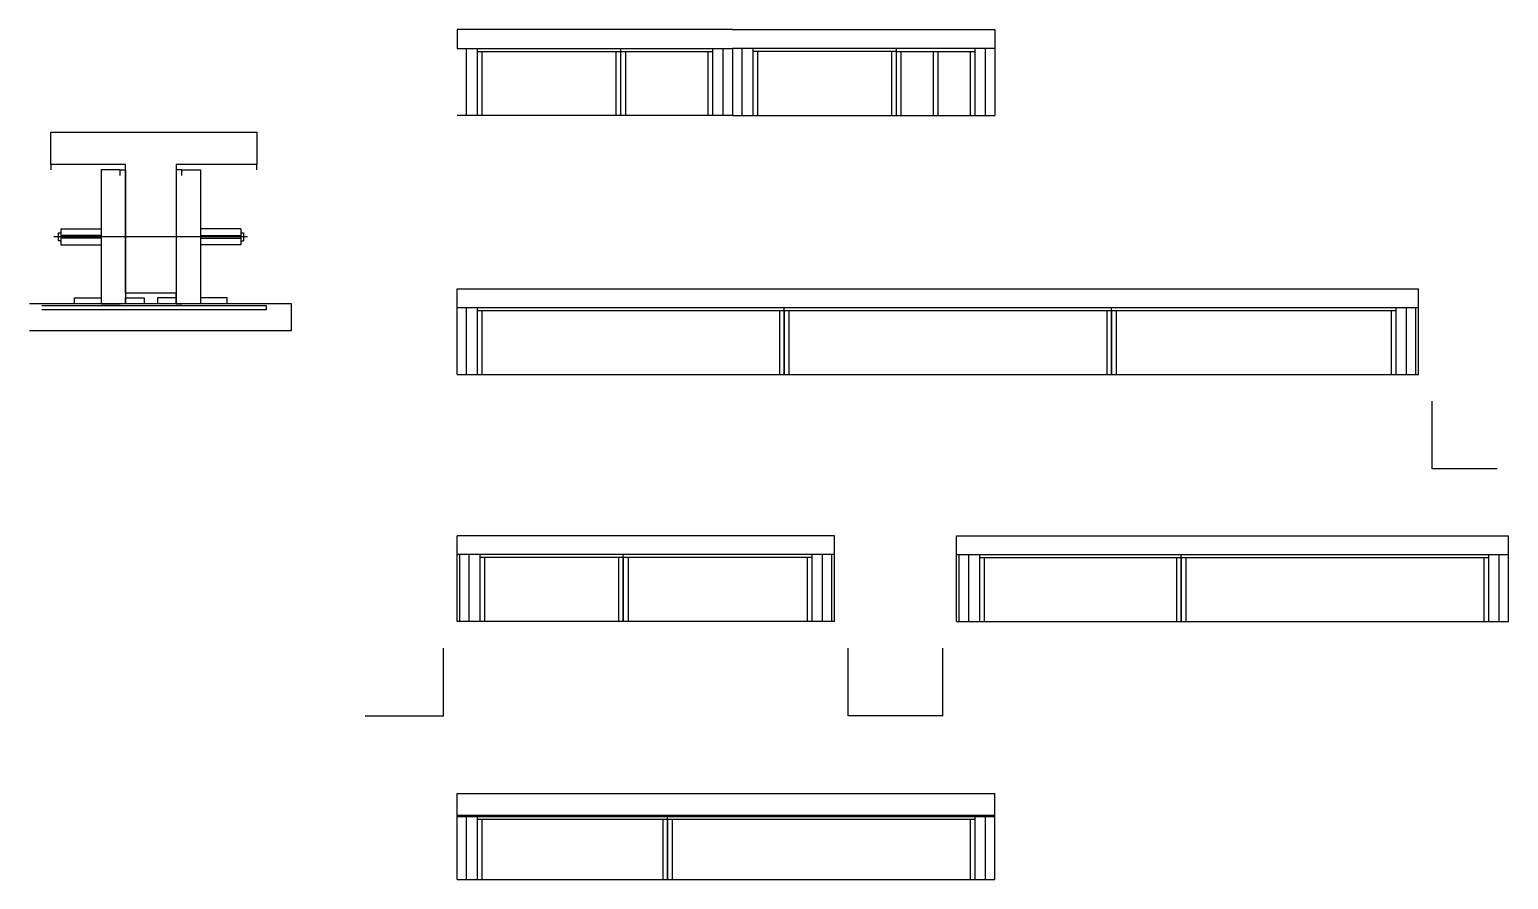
# Model space of a CAD drawing. Header units: metres. Extents: x 7653 to 8756, y 9739 to 10372.
import ezdxf

# ---------------------------------------------------------------- set-up
doc = ezdxf.new("R2010")
doc.units = ezdxf.units.M
for name, color, linetype in [('barrote', 7, 'Continuous'), ('CONCRETO', 7, 'Continuous'), ('COTA', 7, 'Continuous'), ('Madeira', 7, 'Continuous'), ('NOMENCLATURA', 7, 'Continuous'), ('Painéis', 7, 'Continuous'), ('SARR_2.2x7', 7, 'Continuous'), ('SARR_3.5x7', 7, 'Continuous'), ('SCO-___-LAJ', 7, 'Continuous'), ('TENSOR', 7, 'Continuous')]:
    doc.layers.add(name, color=color, linetype=linetype)

msp = doc.modelspace()

# ---------------------------------------------------------------- linework, layer by layer
at = {"color": 7, "lineweight": 25}
for p, q in [((7676.3, 10223.8), (7676.3, 10211.8)), ((7676.3, 10223.8), (7706.3, 10223.8)), ((7810.3, 10223.8), (7780.3, 10223.8)), ((7810.3, 10223.8), (7810.3, 10211.8)), ((7674.3, 10220.8), (7674.3, 10214.8)), ((7674.3, 10220.8), (7676.3, 10220.8)), ((7676.3, 10214.8), (7674.3, 10214.8)), ((7706.3, 10218.8), (7676.3, 10218.8)), ((7706.3, 10216.8), (7676.3, 10216.8)), ((7676.3, 10211.8), (7706.3, 10211.8)), ((7780.3, 10218.8), (7810.3, 10218.8)), ((7780.3, 10216.8), (7810.3, 10216.8)), ((7810.3, 10211.8), (7780.3, 10211.8)), ((7810.3, 10220.8), (7812.3, 10220.8)), ((7810.3, 10214.8), (7812.3, 10214.8)), ((7812.3, 10220.8), (7812.3, 10214.8))]:
    msp.add_line(p, q, dxfattribs=at)
at = {"layer": 'barrote', "color": 7, "lineweight": 25}
msp.add_lwpolyline([(7652.9, 10147.8), (7848.1, 10147.8), (7848.1, 10167.8), (7652.9, 10167.8)], dxfattribs=at)
at = {"layer": 'CONCRETO', "color": 7, "lineweight": 25}
msp.add_lwpolyline([(7668.7, 10271.8), (7668.7, 10295.8), (7822.3, 10295.8), (7822.3, 10271.8), (7762.3, 10271.8), (7762.3, 10175.8), (7724.3, 10175.8), (7724.3, 10271.8)], dxfattribs=at)
at = {"layer": 'COTA', "color": 7, "lineweight": 25}
for p, q in [((8177.1, 10372.3), (7971.6, 10372.3)), ((7971.6, 10372.3), (7971.6, 10358.3)), ((8177.1, 10372.3), (8372.6, 10372.3)), ((8372.6, 10372.3), (8372.6, 10358.3)), ((7971.6, 10179.1), (8688.6, 10179.1)), ((7971.6, 10165.1), (7971.6, 10179.1)), ((8688.6, 10165.1), (8688.6, 10179.1)), ((8253.1, 9994.9), (7971.6, 9994.9)), ((7971.6, 9980.9), (7971.6, 9994.9)), ((8253.1, 9980.9), (8253.1, 9994.9)), ((8344.1, 9994.9), (8755.6, 9994.9)), ((8344.1, 9980.9), (8344.1, 9994.9)), ((8755.6, 9980.9), (8755.6, 9994.9)), ((7971.6, 9802.6), (8372.6, 9802.6)), ((7971.6, 9786.6), (7971.6, 9802.6)), ((8372.6, 9786.6), (8372.6, 9802.6))]:
    msp.add_line(p, q, dxfattribs=at)
at = {"layer": 'Madeira', "color": 7, "lineweight": 25}
for points in [[(7720.3, 10263.4), (7720.3, 10267.8), (7706.3, 10267.8), (7706.3, 10263.4)], [(7720.3, 10267.8), (7706.3, 10267.8), (7706.3, 10167.8), (7720.3, 10167.8)], [(7766.3, 10263.4), (7766.3, 10267.8), (7780.3, 10267.8), (7780.3, 10263.4)], [(7766.3, 10267.8), (7780.3, 10267.8), (7780.3, 10167.8), (7766.3, 10167.8)], [(7686.3, 10167.8), (7686.3, 10172.2), (7706.3, 10172.2), (7706.3, 10167.8)], [(7724.3, 10167.8), (7724.3, 10172.2), (7738.3, 10172.2), (7738.3, 10167.8)], [(7762.3, 10167.8), (7762.3, 10172.2), (7748.3, 10172.2), (7748.3, 10167.8)], [(7800.3, 10167.8), (7800.3, 10172.2), (7780.3, 10172.2), (7780.3, 10167.8)]]:
    msp.add_lwpolyline(points, dxfattribs=at)
at = {"layer": 'NOMENCLATURA', "color": 7, "lineweight": 25}
for p, q in [((8698.8, 10044.8), (8698.8, 10095.1)), ((8747.2, 10044.8), (8698.8, 10044.8)), ((7961.4, 9860.6), (7961.4, 9910.9)), ((8263.3, 9860.6), (8263.3, 9910.9)), ((8333.9, 9860.6), (8333.9, 9910.9)), ((7903.2, 9860.6), (7961.4, 9860.6)), ((8333.9, 9860.6), (8263.3, 9860.6))]:
    msp.add_line(p, q, dxfattribs=at)
at = {"layer": 'Painéis', "color": 7, "lineweight": 25}
for p, q in [((8093.6, 10358.3), (8093.6, 10308.3)), ((8299.1, 10358.3), (8299.1, 10308.3)), ((8372.6, 10358.3), (8372.6, 10308.3)), ((7971.6, 10165.1), (8688.6, 10165.1)), ((7971.6, 10115.1), (7971.6, 10165.1)), ((8215.6, 10115.1), (8215.6, 10165.1)), ((8459.6, 10115.1), (8459.6, 10165.1)), ((8686.6, 10115.1), (8686.6, 10165.1)), ((8688.6, 10115.1), (8688.6, 10165.1)), ((7971.6, 10115.1), (8688.6, 10115.1)), ((8253.1, 9980.9), (7971.6, 9980.9)), ((7971.6, 9930.9), (7971.6, 9980.9)), ((7973.6, 9930.9), (7973.6, 9980.9)), ((8095.6, 9930.9), (8095.6, 9980.9)), ((8251.1, 9930.9), (8251.1, 9980.9)), ((8253.1, 9930.9), (8253.1, 9980.9)), ((8344.1, 9980.9), (8755.6, 9980.9)), ((8344.1, 9930.9), (8344.1, 9980.9)), ((8346.1, 9930.9), (8346.1, 9980.9)), ((8511.6, 9930.9), (8511.6, 9980.9)), ((8755.6, 9930.9), (8755.6, 9980.9)), ((8253.1, 9930.9), (7971.6, 9930.9)), ((8344.1, 9930.9), (8755.6, 9930.9)), ((7971.6, 9785.6), (8372.6, 9785.6)), ((7971.6, 9738.6), (7971.6, 9785.6)), ((8128.6, 9738.6), (8128.6, 9785.6)), ((8372.6, 9738.6), (8372.6, 9785.6)), ((7971.6, 9738.6), (8372.6, 9738.6))]:
    msp.add_line(p, q, dxfattribs=at)
for points in [[(7971.6, 10358.3), (8177.1, 10358.3), (8177.1, 10308.3), (7971.6, 10308.3)], [(8372.6, 10358.3), (8177.1, 10358.3), (8177.1, 10308.3), (8372.6, 10308.3)], [(7724.3, 10267.8), (7724.3, 10271.8), (7668.7, 10271.8), (7668.7, 10267.8)], [(7720.3, 10267.8), (7724.3, 10267.8), (7724.3, 10167.8), (7720.3, 10167.8)], [(7822.3, 10267.8), (7822.3, 10271.8), (7762.3, 10271.8), (7762.3, 10267.8)], [(7766.3, 10267.8), (7762.3, 10267.8), (7762.3, 10167.8), (7766.3, 10167.8)], [(7762.3, 10172.2), (7762.3, 10175.8), (7724.3, 10175.8), (7724.3, 10172.2)]]:
    msp.add_lwpolyline(points, dxfattribs=at)
at = {"layer": 'SARR_2.2x7', "color": 7, "lineweight": 25}
for p, q in [((7978.6, 10308.3), (7978.6, 10358.3)), ((7986.6, 10356.1), (8093.6, 10356.1)), ((8093.6, 10356.1), (8162.1, 10356.1)), ((8170.1, 10308.3), (8170.1, 10358.3)), ((8184.1, 10308.3), (8184.1, 10358.3)), ((8299.1, 10356.1), (8192.1, 10356.1)), ((8299.1, 10356.1), (8357.6, 10356.1)), ((8365.6, 10308.3), (8365.6, 10358.3)), ((7978.6, 10115.1), (7978.6, 10165.1)), ((7986.6, 10162.9), (8215.6, 10162.9)), ((8215.6, 10162.9), (8671.6, 10162.9)), ((8679.6, 10115.1), (8679.6, 10165.1)), ((7980.6, 9930.9), (7980.6, 9980.9)), ((8244.1, 9930.9), (8244.1, 9980.9)), ((8353.1, 9930.9), (8353.1, 9980.9)), ((8748.6, 9930.9), (8748.6, 9980.9)), ((8095.6, 9978.7), (7988.6, 9978.7)), ((8236.1, 9978.7), (8095.6, 9978.7)), ((8361.1, 9978.7), (8511.6, 9978.7)), ((8511.6, 9978.7), (8740.6, 9978.7)), ((7971.6, 9786.6), (8128.6, 9786.6)), ((7971.6, 9785.6), (7971.6, 9786.6)), ((7978.6, 9738.6), (7978.6, 9785.6)), ((7986.6, 9783.4), (8128.6, 9783.4)), ((8128.6, 9786.6), (8372.6, 9786.6)), ((8128.6, 9785.6), (8128.6, 9786.6)), ((8128.6, 9783.4), (8357.6, 9783.4)), ((8365.6, 9738.6), (8365.6, 9785.6)), ((8372.6, 9785.6), (8372.6, 9786.6))]:
    msp.add_line(p, q, dxfattribs=at)
at = {"layer": 'SARR_3.5x7', "color": 7, "lineweight": 25}
for p, q in [((7986.6, 10358.3), (7986.6, 10308.3)), ((7990.1, 10356.1), (7990.1, 10308.3)), ((8090.1, 10356.1), (8090.1, 10308.3)), ((8097.1, 10356.1), (8097.1, 10308.3)), ((8158.6, 10356.1), (8158.6, 10308.3)), ((8162.1, 10358.3), (8162.1, 10308.3)), ((8192.1, 10358.3), (8192.1, 10308.3)), ((8195.6, 10356.1), (8195.6, 10308.3)), ((8295.6, 10356.1), (8295.6, 10308.3)), ((8302.6, 10356.1), (8302.6, 10308.3)), ((8326.6, 10356.1), (8326.6, 10308.3)), ((8330.1, 10356.1), (8330.1, 10308.3)), ((8354.1, 10356.1), (8354.1, 10308.3)), ((8357.6, 10358.3), (8357.6, 10308.3)), ((7986.6, 10165.1), (7986.6, 10115.1)), ((7990.1, 10162.9), (7990.1, 10115.1)), ((8212.1, 10162.9), (8212.1, 10115.1)), ((8215.6, 10162.9), (8215.6, 10115.1)), ((8219.1, 10162.9), (8219.1, 10115.1)), ((8456.1, 10162.9), (8456.1, 10115.1)), ((8459.6, 10162.9), (8459.6, 10115.1)), ((8463.1, 10162.9), (8463.1, 10115.1)), ((8668.1, 10162.9), (8668.1, 10115.1)), ((8671.6, 10165.1), (8671.6, 10115.1)), ((7986.6, 10115.1), (7990.1, 10115.1)), ((8212.1, 10115.1), (8215.6, 10115.1)), ((8215.6, 10115.1), (8219.1, 10115.1)), ((8668.1, 10115.1), (8671.6, 10115.1)), ((7988.6, 9980.9), (7988.6, 9930.9)), ((8236.1, 9980.9), (8236.1, 9930.9)), ((8361.1, 9980.9), (8361.1, 9930.9)), ((8740.6, 9980.9), (8740.6, 9930.9)), ((7992.1, 9978.7), (7992.1, 9930.9)), ((8092.1, 9978.7), (8092.1, 9930.9)), ((8095.6, 9978.7), (8095.6, 9930.9)), ((8099.1, 9978.7), (8099.1, 9930.9)), ((8232.6, 9978.7), (8232.6, 9930.9)), ((8364.6, 9978.7), (8364.6, 9930.9)), ((8508.1, 9978.7), (8508.1, 9930.9)), ((8511.6, 9978.7), (8511.6, 9930.9)), ((8515.1, 9978.7), (8515.1, 9930.9)), ((8737.1, 9978.7), (8737.1, 9930.9)), ((7992.1, 9930.9), (7988.6, 9930.9)), ((8095.6, 9930.9), (8092.1, 9930.9)), ((8099.1, 9930.9), (8095.6, 9930.9)), ((8236.1, 9930.9), (8232.6, 9930.9)), ((8361.1, 9930.9), (8364.6, 9930.9)), ((8508.1, 9930.9), (8511.6, 9930.9)), ((8511.6, 9930.9), (8515.1, 9930.9)), ((8737.1, 9930.9), (8740.6, 9930.9)), ((7986.6, 9785.6), (7986.6, 9738.6)), ((7990.1, 9783.4), (7990.1, 9738.6)), ((8125.1, 9783.4), (8125.1, 9738.6)), ((8128.6, 9783.4), (8128.6, 9738.6)), ((8132.1, 9783.4), (8132.1, 9738.6)), ((8354.1, 9783.4), (8354.1, 9738.6)), ((8357.6, 9785.6), (8357.6, 9738.6)), ((7986.6, 9738.6), (7990.1, 9738.6)), ((8125.1, 9738.6), (8128.6, 9738.6)), ((8128.6, 9738.6), (8132.1, 9738.6)), ((8354.1, 9738.6), (8357.6, 9738.6))]:
    msp.add_line(p, q, dxfattribs=at)
at = {"layer": 'SCO-___-LAJ', "color": 7, "lineweight": 25}
msp.add_lwpolyline([(7661.9, 10166.5), (7829.2, 10166.5), (7829.2, 10163.3), (7661.9, 10163.3)], dxfattribs=at)
at = {"layer": 'TENSOR', "color": 7, "lineweight": 25}
msp.add_line((7815.3, 10217.8), (7671, 10217.8), dxfattribs=at)

doc.saveas('drawing.dxf')
